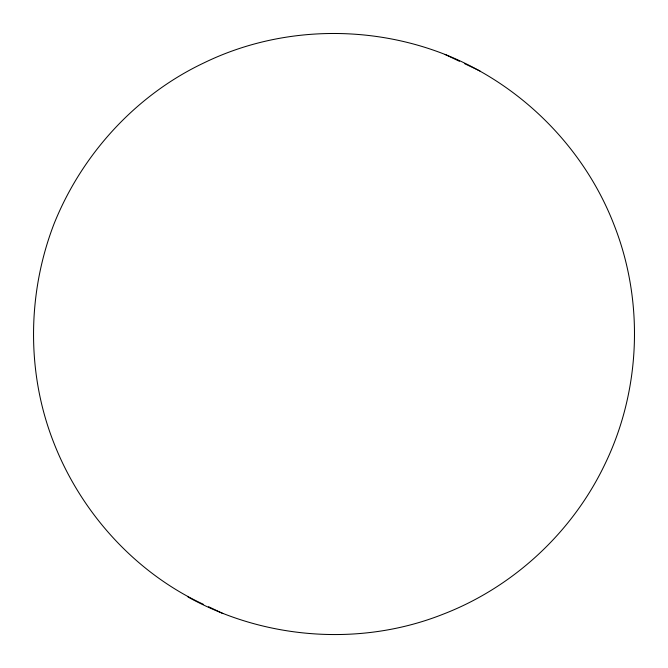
<?xml version="1.0" encoding="UTF-8"?>
<svg xmlns="http://www.w3.org/2000/svg" width="668" height="668" viewBox="0 0 668 668"><rect width="100%" height="100%" fill="white"/><g stroke="black" fill="none" stroke-linecap="round" stroke-linejoin="round"><path stroke-width="1" d="M188.025 597.008C265.054 639.635 360.812 646.741 442.834 614.309C513.174 587.239 572.134 532.605 604.682 464.677C640.787 390.605 644.294 301.51 614.042 224.84C584.35 147.979 521.675 85.02 445.147 54.484C368.151 24.157 278.848 26.478 204.216 62.759C136.055 94.914 82.022 154.066 54.05 223.838C27.121 293.669 26.336 373.404 53.958 443.16C81.237 512.874 135.186 572.518 203.239 604.256M445.147 54.484L459.434 61.289M464.761 63.744L479.975 70.992M208.566 606.711L222.845 613.516"/></g></svg>
